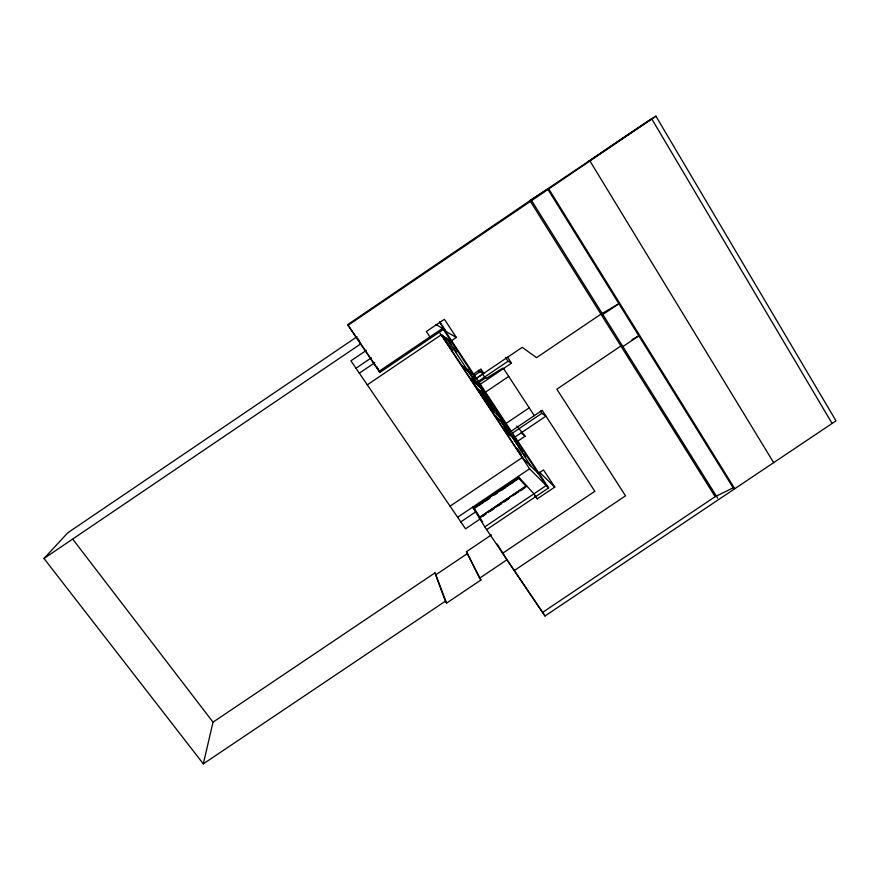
<?xml version="1.0" encoding="UTF-8"?>
<svg xmlns="http://www.w3.org/2000/svg" width="880" height="880" viewBox="0 0 880 880"><rect width="100%" height="100%" fill="white"/><g stroke="black" fill="none" stroke-linecap="round" stroke-linejoin="round"><path stroke-width="1.32" d="M357.137 336.655L67.826 532.752L44 558.492L203.313 763.862L213.026 722.161L434.984 572.858L446.622 603.064L480.898 580.03L466.433 551.705L491.469 534.864M486.519 529.705L548.636 487.916L443.927 329.065L379.885 372.427L347.677 324.654L529.958 200.673L655.908 116.138L836 420.849L545.017 615.978L506.935 559.812L497.167 544.06M347.974 325.369L655.908 116.138M44 558.492L360.591 343.97L358.138 338.789M366.41 350.328L350.911 360.833L465.531 528.825L480.524 518.727L482.713 521.95M355.971 368.236L371.437 357.764M359.326 373.164L374.792 362.703M442.596 328.317L379.247 371.206L347.677 324.654M367.29 384.835L441.111 334.873L451.011 341.077L456.346 337.458L444.4 319.297L426.327 331.54L429.891 336.919M442.387 334.906L441.76 335.324L523.16 458.568M442.871 335.577L442.255 335.995L446.831 338.877L447.48 338.448M463.309 366.52L462.693 366.938L467.533 370.612L468.171 370.172L474.925 380.347M467.808 369.259L467.159 369.688L461.879 365.706M467.841 369.611L467.203 370.04L476.41 383.999M468.314 369.963L467.676 370.403L446.49 338.283M474.089 375.76L480.777 371.239L483.78 373.329L480.953 369.028L472.989 374.407L462.198 366.256M471.405 378.796L470.789 379.214L475.893 383.284M471.504 380.358L472.219 380.017M502.667 553.245L594.814 491.304L542.168 410.311L510.664 431.552L479.732 384.626L476.806 382.327L472.967 376.508L475.827 378.697L522.247 347.336L536.525 357.665L600.963 314.16L618.882 303.699L602.844 314.534L600.963 314.16M476.003 378.675L482.691 374.154M477.928 381.579L508.013 361.251L511.522 363.154L479.732 384.626M485.694 377.839L477.84 383.141L508.431 429.517M476.652 386.738L476.036 387.156L485.001 394.526L480.315 387.42L471.603 380.435M480.315 387.42L481.074 387.068M481.756 392.623L481.03 392.964L490.512 407.242M484.924 392.513L508.728 376.442M484.341 394.757L483.703 395.186L493.218 409.607M484.44 394.845L483.802 395.274L493.328 409.695M485.529 395.252L486.178 394.812M489.137 406.054L494.659 410.861L485.067 396.319L479.831 391.963L489.137 406.054L489.753 405.636M490.688 408.001L490.072 408.408L499.807 416.966L504.427 423.973L494.461 415.052M495.869 415.844L495.264 416.262L501.039 421.454L509.223 433.862L503.206 428.285M499.499 416.427L500.148 415.998M499.807 416.966L500.445 416.526M499.917 417.065L500.566 416.636M501.369 420.508L500.742 420.937L509.751 434.588M501.039 421.454L501.666 421.025M505.549 423.786L529.21 407.836M504.097 428.373L503.481 428.78L517.242 441.529L525.107 436.238L516.813 426.063M504.603 429.077L503.998 429.484L510.763 435.765L511.401 435.347M512.072 433.378L541.86 413.292L545.952 416.141L514.492 437.349L510.972 434.115L507.21 428.417L510.664 431.552M450.076 506.165L522.775 457.193M457.633 517.253L529.573 468.809L548.636 487.916M483.505 515.515L480.128 517.781L474.012 507.925L519.123 477.554M480.403 504.262L473.715 508.761L484.792 526.878L545.017 615.978M482.625 502.766L489.313 498.267M499.334 491.513L502.678 489.258M504.911 487.762L510.477 484.011M512.71 482.504L519.398 478.005M479.974 504.768L483.307 502.524M485.529 501.017L489.984 498.025M494.439 495.033L497.772 492.778M502.227 489.786L505.56 487.531M510.015 484.539L513.348 482.295M460.801 521.884L475.816 511.775M526.295 486.706L525.888 486.101L479.721 517.176L480.128 517.781M526.647 485.826L479.193 517.759L479.6 518.364M488.015 512.479L493.636 508.684M495.891 507.177L501.523 503.382M503.778 501.864L509.41 498.08M512.787 495.803L517.286 492.767M520.663 490.501L525.173 487.465M482.944 516.12L486.277 513.876M490.721 510.884L494.054 508.64M498.509 505.648L501.842 503.404M504.064 501.897L508.519 498.905M520.652 490.743L522.786 489.302M484.792 526.878L546.249 485.518L514.492 437.349M534.6 495.902L537.262 498.85L554.763 487.08L543.499 469.953L538.296 473.451L522.17 457.6M436.172 574.563L467.61 553.421M203.313 763.862L445.324 601.216L434.984 572.858M480.898 580.03L479.622 578.171L506.935 559.812M514.36 570.493L625.526 495.814L556.842 389.202L620.884 346.005L622.886 346.588L638.825 335.83L632.093 339.647M542.718 612.315L715.143 496.672L733.172 487.828L734.789 488.719L548.713 188.837L547.767 189.123L529.936 200.64L715.143 496.672M435.633 324.379L443.927 329.065M446.039 331.529L456.346 337.458M533.445 414.997L534.292 415.624L503.569 368.533L502.843 368.093L486.343 378.312L484.605 377.069L480.777 371.239M471.108 379.753L479.996 386.859L504.966 424.721L494.758 415.558M476.443 387.761L490.512 408.54L489.676 407.803M521.213 432.861L525.107 436.238M505.571 429.968L508.486 432.652M510.389 434.17L530.849 466.136M539.396 472.131L554.763 487.08M518.166 476.498L533.929 493.823L537.262 498.85M525.888 486.101L518.518 477.961L518.914 478.544L519.519 478.137L519.002 477.422L473.319 508.178L472.67 507.133L479.853 517.737M72.831 539.275L213.026 722.161M445.324 601.216L446.622 603.064M474.012 507.925L474.408 508.508M376.75 366.63L377.179 367.268M518.111 491.568L518.518 492.173M444.378 337.865L445.885 340.153M446.171 340.637L449.196 345.224M449.658 345.862L452.683 350.438M517.451 448.525L521.488 454.718M438.988 331.65L529.573 468.809M439.67 321.871L446.094 331.606M439.549 321.981L446.336 332.277M443.3 329.373L475.827 378.697M482.306 389.015L483.637 391.039M483.989 391.501L485.452 393.712M485.705 395.89L487.179 398.123M490.138 402.6L492.349 405.955M449.735 341.869L451.99 345.29M453.189 347.028L456.511 352.143M512.149 436.48L517.022 443.806M517.407 444.455L522.203 451.649M523.424 453.574L525.679 456.995M485.804 396.979L488.84 401.5M490.193 403.634L492.492 407.055M505.131 426.195L507.386 429.616M485.265 397.023L483.087 393.723L482.361 394.064L491.909 408.463M486.618 399.146L488.906 402.534M483.098 394.724L485.364 398.09M486.706 400.18L488.972 403.546M478.401 370.238L479.809 372.394M507.65 357.203L511.522 363.154M505.483 357.357L508.013 361.251M540.375 410.993L541.86 413.292M531.377 200.244L717.695 498.212M547.767 189.123L733.172 487.828M773.674 462.649L589.897 160.908L588.775 161.315A290.983 18.931 -32.9 0 1 650.408 119.526L651.783 118.943L832.106 423.467M377.696 368.258L379.885 372.427M466.433 551.705L479.622 578.171"/></g></svg>
